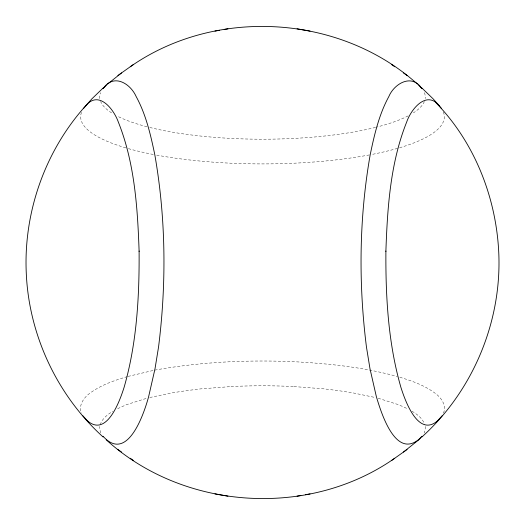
<?xml version="1.0" encoding="UTF-8"?>
<svg xmlns="http://www.w3.org/2000/svg" width="525" height="525" viewBox="0 0 525 525"><rect width="100%" height="100%" fill="white"/><g stroke="black" fill="none" stroke-linecap="round" stroke-linejoin="round"><path stroke-width="0.39" stroke-dasharray="2.62 1.97" d="M425.309 426.444L425.119 429.811L424.213 432.981M293.993 386.571L324.516 388.907L339.012 390.712L352.872 392.871L375.204 397.504M443.435 413.103C446.801 406.074 441.735 398.455 436.341 394.157C425.047 385.343 411.272 380.612 397.674 376.622M100.196 424.738C102.204 418.589 107.645 414.323 113.072 411.219M117.626 408.693L126.256 404.762L146.856 398.226M127.326 376.622C113.728 380.612 99.953 385.343 88.659 394.157C83.265 398.455 78.199 406.074 81.565 413.103M128.054 376.412L153.202 370.46M149.796 397.504L172.128 392.871L185.988 390.712L200.484 388.907L231.007 386.571M154.75 370.132C179.471 365.643 204.507 363.044 229.596 361.784L230.081 361.751A186.158 48.202 0 0 1 294.919 361.751L295.404 361.784C329.569 363.674 363.884 367.251 396.946 376.412M378.144 398.226L398.744 404.762L407.374 408.693M411.928 411.219C417.355 414.323 422.796 418.589 424.804 424.738M100.787 432.981L99.881 429.811L99.691 426.444M443.349 111.95A181.827 47.086 0 0 1 399.144 147.893M397.615 148.339A181.827 47.086 0 0 1 371.733 154.468M369.377 154.921A181.827 47.086 0 0 1 156.358 155.059M153.267 154.468A181.827 47.086 0 0 1 127.385 148.339M125.856 147.893A181.827 47.086 0 0 1 81.651 111.95M424.377 101.489A162.783 42.151 0 0 1 413.405 112.855M408.155 115.874A162.783 42.151 0 0 1 376.386 127.168M375.572 127.378A162.783 42.151 0 0 1 149.428 127.378M147 126.755A162.783 42.151 0 0 1 116.845 115.874M111.595 112.855A162.783 42.151 0 0 1 100.623 101.489M99.822 98.556A162.783 42.151 0 0 1 100.597 92.682M424.403 92.682A162.783 42.151 0 0 1 425.178 98.556M231.007 386.571A164.489 42.591 0 0 1 293.993 386.571"/><path stroke-width="0.79" d="M439.425 105.958C426.543 89.611 410.944 109.397 406.665 122.069C390.351 162.862 387.424 207.552 385.895 251.022L385.895 251.455C385.606 296.986 388.198 343.179 400.851 387.161L400.91 387.371C405.248 401.008 418.563 438.637 438.375 420.092M385.895 251.455L385.895 251.022M103.103 436.301C127.385 463.234 144.053 413.687 148.66 396.559L155.006 368.786L158.55 346.986C166.569 283.244 165.926 218.19 154.822 154.855L154.783 154.645C150.649 134.761 145.989 114.562 136.178 96.587C130.364 83.501 114.017 73.448 103.569 87.97M421.431 87.97C411.456 73.428 394.131 83.77 388.822 96.587C379.011 114.562 374.351 134.761 370.217 154.645L370.178 154.855C359.074 218.19 358.431 283.244 366.45 346.986L369.994 368.786L376.34 396.559C381.314 413.287 396.217 461.646 421.037 437.423M442.063 415.846L436.551 421.916M421.897 436.301L418.628 439.832M83.324 108.695L86.842 104.692M103.038 88.62L106.437 85.103M85.575 105.958L91.941 98.785L103.071 88.043M85.969 105.479C45.262 150.57 23.553 211.956 26.25 272.6C28.75 334.701 57.008 395.213 103.071 436.958M421.929 436.958C473.084 390.718 501.998 321.293 498.75 252.4C496.132 197.223 474.39 141.986 435.533 102.322L435.75 102.572M86.041 105.4C99.153 89.965 114.03 109.764 118.335 122.069C134.649 162.862 137.576 207.552 139.105 251.022L139.105 251.455C139.394 296.986 136.802 343.179 124.149 387.161L124.09 387.371C119.752 401.008 106.437 438.637 86.625 420.092M107.494 84.144L121.524 72.936M403.476 452.064L418.773 439.806M130.272 66.747C215.598 6.95 339.99 14.424 417.506 84.144M106.227 439.806C183.73 510.412 308.93 518.411 394.728 458.253M117.895 75.515L133.593 64.391M391.407 460.609L407.105 449.485M214.948 31.106L219.627 30.292M224.175 29.472L227.948 28.816M297.052 496.184L300.825 495.528M305.373 494.708L310.052 493.894M139.105 251.022L139.105 251.455M310.052 31.106L297.052 28.816M214.948 493.894L227.948 496.184M391.407 64.391L394.728 66.747M403.476 72.936L407.105 75.515M130.272 458.253L133.593 460.609M117.895 449.485L121.524 452.064M88.449 421.916L82.937 415.846M418.563 85.103L421.962 88.62M421.929 88.043L433.059 98.785L438.959 105.4M439.031 105.479L441.676 108.695"/></g></svg>
